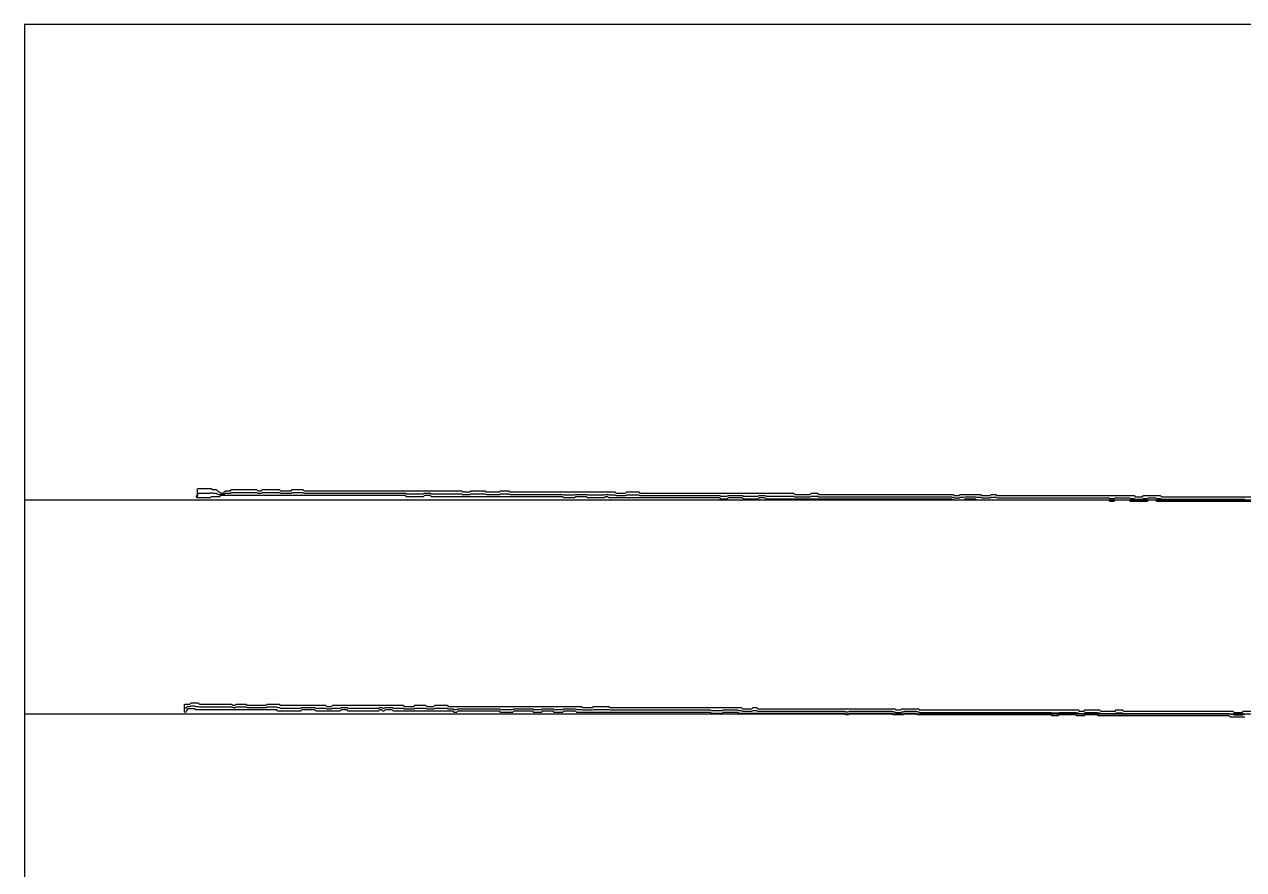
# Model space of a CAD drawing. Extents: x 0 to 57.2, y 0 to 39.6.
# Drawn here: x 0 to 28.58, y 19.8 to 39.6 of the extents above; entities that cross this region are included whole.
import ezdxf

# ---------------------------------------------------------------- set-up
doc = ezdxf.new("R2010")
doc.units = 13
for name, color, linetype in [('DESIGN_SCAN_PATH', 5, 'Continuous'), ('SEM_FRAME', 8, 'Continuous'), ('SEM_OBSERVED_CENTERLINES', 3, 'Continuous'), ('SEM_OBSERVED_CONTOURS', 2, 'Continuous')]:
    doc.layers.add(name, color=color, linetype=linetype)

msp = doc.modelspace()

# ---------------------------------------------------------------- linework, layer by layer
at = {"layer": 'DESIGN_SCAN_PATH'}
for points in [[(0, 28.4682), (50, 28.4682)], [(50, 23.4444), (0, 23.4444)]]:
    msp.add_lwpolyline(points, dxfattribs=at)
at = {"layer": 'SEM_FRAME'}
msp.add_lwpolyline([(0, 0), (57.15968, 0), (57.15968, 39.60429), (0, 39.60429)], close=True, dxfattribs=at)
at = {"layer": 'SEM_OBSERVED_CENTERLINES'}
for points in [[(4.04695, 28.537975), (4.07486, 28.621705), (4.10277, 28.621705), (4.13068, 28.621705), (4.15859, 28.621705), (4.1865, 28.621705), (4.21441, 28.621705), (4.24232, 28.621705), (4.27023, 28.621705), (4.29814, 28.621705), (4.32605, 28.621705), (4.35396, 28.621705), (4.38187, 28.63566), (4.40978, 28.621705), (4.43769, 28.621705), (4.4656, 28.621705), (4.49351, 28.621705), (4.52142, 28.60775), (4.54933, 28.593795), (4.57724, 28.593795), (4.60515, 28.593795), (4.63306, 28.593795), (4.66097, 28.593795), (4.68888, 28.60775), (4.71679, 28.621705), (4.7447, 28.621705), (4.77261, 28.621705), (4.80052, 28.621705), (4.82843, 28.621705), (4.85634, 28.63566), (4.88425, 28.63566), (4.91216, 28.63566), (4.94007, 28.63566), (4.96798, 28.63566), (4.99589, 28.63566), (5.0238, 28.63566), (5.05171, 28.63566), (5.07962, 28.63566), (5.10753, 28.63566), (5.13544, 28.63566), (5.16335, 28.63566), (5.19126, 28.63566), (5.21917, 28.63566), (5.24708, 28.63566), (5.27499, 28.63566), (5.3029, 28.63566), (5.33081, 28.63566), (5.35872, 28.63566), (5.38663, 28.63566), (5.41454, 28.63566), (5.44245, 28.63566), (5.47036, 28.621705), (5.49827, 28.621705), (5.52618, 28.621705), (5.55409, 28.621705), (5.582, 28.63566), (5.60991, 28.63566), (5.63782, 28.63566), (5.66573, 28.63566), (5.69364, 28.63566), (5.72155, 28.63566), (5.74946, 28.63566), (5.77737, 28.63566), (5.80528, 28.63566), (5.83319, 28.63566), (5.8611, 28.63566), (5.88901, 28.63566), (5.91692, 28.63566), (5.94483, 28.63566), (5.97274, 28.63566), (6.00065, 28.621705), (6.02856, 28.621705), (6.05647, 28.621705), (6.08438, 28.621705), (6.11229, 28.621705), (6.1402, 28.621705), (6.16811, 28.621705), (6.19602, 28.621705), (6.22393, 28.621705), (6.25184, 28.621705), (6.27975, 28.63566), (6.30766, 28.63566), (6.33557, 28.63566), (6.36348, 28.63566), (6.39139, 28.63566), (6.4193, 28.63566), (6.44721, 28.63566), (6.47512, 28.63566), (6.50303, 28.63566), (6.53094, 28.63566), (6.55885, 28.621705), (6.58676, 28.621705), (6.61467, 28.621705), (6.64258, 28.621705), (6.67049, 28.621705), (6.6984, 28.621705), (6.72631, 28.621705), (6.75422, 28.621705), (6.78213, 28.621705), (6.81004, 28.621705), (6.83795, 28.621705), (6.86586, 28.621705), (6.89377, 28.621705), (6.92168, 28.621705), (6.94959, 28.621705), (6.9775, 28.621705), (7.00541, 28.621705), (7.03332, 28.621705), (7.06123, 28.621705), (7.08914, 28.621705), (7.11705, 28.621705), (7.14496, 28.621705), (7.17287, 28.621705), (7.20078, 28.621705), (7.22869, 28.621705), (7.2566, 28.621705), (7.28451, 28.621705), (7.31242, 28.621705), (7.34033, 28.621705), (7.36824, 28.621705), (7.39615, 28.621705), (7.42406, 28.621705), (7.45197, 28.621705), (7.47988, 28.621705), (7.50779, 28.621705), (7.5357, 28.621705), (7.56361, 28.621705), (7.59152, 28.621705), (7.61943, 28.621705), (7.64734, 28.621705), (7.67525, 28.621705), (7.70316, 28.621705), (7.73107, 28.621705), (7.75898, 28.621705), (7.78689, 28.621705), (7.8148, 28.621705), (7.84271, 28.621705), (7.87062, 28.621705), (7.89853, 28.621705), (7.92644, 28.621705), (7.95435, 28.621705), (7.98226, 28.621705), (8.01017, 28.621705), (8.03808, 28.621705), (8.06599, 28.621705), (8.0939, 28.621705), (8.12181, 28.621705), (8.14972, 28.621705), (8.17763, 28.621705), (8.20554, 28.621705), (8.23345, 28.621705), (8.26136, 28.621705), (8.28927, 28.621705), (8.31718, 28.621705), (8.34509, 28.621705), (8.373, 28.621705), (8.40091, 28.621705), (8.42882, 28.621705), (8.45673, 28.621705), (8.48464, 28.621705), (8.51255, 28.621705), (8.54046, 28.621705), (8.56837, 28.621705), (8.59628, 28.621705), (8.62419, 28.621705), (8.6521, 28.621705), (8.68001, 28.621705), (8.70792, 28.621705), (8.73583, 28.621705), (8.76374, 28.621705), (8.79165, 28.621705), (8.81956, 28.621705), (8.84747, 28.621705), (8.87538, 28.621705), (8.90329, 28.621705), (8.9312, 28.621705), (8.95911, 28.60775), (8.98702, 28.60775), (9.01493, 28.60775), (9.04284, 28.60775), (9.07075, 28.60775), (9.09866, 28.60775), (9.12657, 28.60775), (9.15448, 28.60775), (9.18239, 28.60775), (9.2103, 28.60775), (9.23821, 28.60775), (9.26612, 28.60775), (9.29403, 28.60775), (9.32194, 28.60775), (9.34985, 28.60775), (9.37776, 28.621705), (9.40567, 28.621705), (9.43358, 28.621705), (9.46149, 28.621705), (9.4894, 28.621705), (9.51731, 28.621705), (9.54522, 28.60775), (9.57313, 28.60775), (9.60104, 28.60775), (9.62895, 28.60775), (9.65686, 28.60775), (9.68477, 28.60775), (9.71268, 28.60775), (9.74059, 28.60775), (9.7685, 28.60775), (9.79641, 28.60775), (9.82432, 28.60775), (9.85223, 28.60775), (9.88014, 28.60775), (9.90805, 28.60775), (9.93596, 28.60775), (9.96387, 28.60775), (9.99178, 28.60775), (10.01969, 28.60775), (10.0476, 28.60775), (10.07551, 28.60775), (10.10342, 28.60775), (10.13133, 28.60775), (10.15924, 28.60775), (10.18715, 28.60775), (10.21506, 28.60775), (10.24297, 28.60775), (10.27088, 28.593795), (10.29879, 28.593795), (10.3267, 28.593795), (10.35461, 28.593795), (10.38252, 28.593795), (10.41043, 28.593795), (10.43834, 28.593795), (10.46625, 28.60775), (10.49416, 28.60775), (10.52207, 28.60775), (10.54998, 28.60775), (10.57789, 28.60775), (10.6058, 28.60775), (10.63371, 28.60775), (10.66162, 28.60775), (10.68953, 28.60775), (10.71744, 28.60775), (10.74535, 28.60775), (10.77326, 28.60775), (10.80117, 28.60775), (10.82908, 28.593795), (10.85699, 28.593795), (10.8849, 28.593795), (10.91281, 28.593795), (10.94072, 28.593795), (10.96863, 28.593795), (10.99654, 28.593795), (11.02445, 28.593795), (11.05236, 28.593795), (11.08027, 28.593795), (11.10818, 28.593795), (11.13609, 28.593795), (11.164, 28.60775), (11.19191, 28.60775), (11.21982, 28.60775), (11.24773, 28.60775), (11.27564, 28.60775), (11.30355, 28.60775), (11.33146, 28.60775), (11.35937, 28.60775), (11.38728, 28.593795), (11.41519, 28.593795), (11.4431, 28.593795), (11.47101, 28.593795), (11.49892, 28.593795), (11.52683, 28.593795), (11.55474, 28.593795), (11.58265, 28.593795), (11.61056, 28.593795), (11.63847, 28.593795), (11.66638, 28.593795), (11.69429, 28.593795), (11.7222, 28.593795), (11.75011, 28.593795), (11.77802, 28.593795), (11.80593, 28.593795), (11.83384, 28.593795), (11.86175, 28.593795), (11.88966, 28.593795), (11.91757, 28.593795), (11.94548, 28.593795), (11.97339, 28.593795), (12.0013, 28.593795), (12.02921, 28.593795), (12.05712, 28.593795), (12.08503, 28.593795), (12.11294, 28.593795), (12.14085, 28.593795), (12.16876, 28.593795), (12.19667, 28.593795), (12.22458, 28.593795), (12.25249, 28.593795), (12.2804, 28.593795), (12.30831, 28.593795), (12.33622, 28.593795), (12.36413, 28.593795), (12.39204, 28.593795), (12.41995, 28.593795), (12.44786, 28.593795), (12.47577, 28.593795), (12.50368, 28.593795), (12.53159, 28.593795), (12.5595, 28.593795), (12.58741, 28.593795), (12.61532, 28.593795), (12.64323, 28.57984), (12.67114, 28.57984), (12.69905, 28.57984), (12.72696, 28.57984), (12.75487, 28.57984), (12.78278, 28.57984), (12.81069, 28.57984), (12.8386, 28.57984), (12.86651, 28.57984), (12.89442, 28.57984), (12.92233, 28.593795), (12.95024, 28.593795), (12.97815, 28.593795), (13.00606, 28.593795), (13.03397, 28.593795), (13.06188, 28.593795), (13.08979, 28.593795), (13.1177, 28.593795), (13.14561, 28.593795), (13.17352, 28.593795), (13.20143, 28.57984), (13.22934, 28.57984), (13.25725, 28.57984), (13.28516, 28.57984), (13.31307, 28.57984), (13.34098, 28.57984), (13.36889, 28.57984), (13.3968, 28.57984), (13.42471, 28.57984), (13.45262, 28.57984), (13.48053, 28.57984), (13.50844, 28.57984), (13.53635, 28.57984), (13.56426, 28.57984), (13.59217, 28.57984), (13.62008, 28.593795), (13.64799, 28.593795), (13.6759, 28.593795), (13.70381, 28.57984), (13.73172, 28.57984), (13.75963, 28.57984), (13.78754, 28.57984), (13.81545, 28.57984), (13.84336, 28.57984), (13.87127, 28.565885), (13.89918, 28.565885), (13.92709, 28.565885), (13.955, 28.565885), (13.98291, 28.565885), (14.01082, 28.565885), (14.03873, 28.565885), (14.06664, 28.565885), (14.09455, 28.565885), (14.12246, 28.57984), (14.15037, 28.57984), (14.17828, 28.57984), (14.20619, 28.57984), (14.2341, 28.57984), (14.26201, 28.57984), (14.28992, 28.57984), (14.31783, 28.57984), (14.34574, 28.57984), (14.37365, 28.57984), (14.40156, 28.57984), (14.42947, 28.565885), (14.45738, 28.565885), (14.48529, 28.565885), (14.5132, 28.565885), (14.54111, 28.565885), (14.56902, 28.565885), (14.59693, 28.565885), (14.62484, 28.565885), (14.65275, 28.565885), (14.68066, 28.565885), (14.70857, 28.565885), (14.73648, 28.565885), (14.76439, 28.565885), (14.7923, 28.565885), (14.82021, 28.565885), (14.84812, 28.565885), (14.87603, 28.565885), (14.90394, 28.565885), (14.93185, 28.565885), (14.95976, 28.565885), (14.98767, 28.565885), (15.01558, 28.565885), (15.04349, 28.565885), (15.0714, 28.565885), (15.09931, 28.565885), (15.12722, 28.565885), (15.15513, 28.565885), (15.18304, 28.565885), (15.21095, 28.565885), (15.23886, 28.565885), (15.26677, 28.565885), (15.29468, 28.565885), (15.32259, 28.565885), (15.3505, 28.565885), (15.37841, 28.565885), (15.40632, 28.565885), (15.43423, 28.565885), (15.46214, 28.565885), (15.49005, 28.565885), (15.51796, 28.565885), (15.54587, 28.565885), (15.57378, 28.565885), (15.60169, 28.565885), (15.6296, 28.565885), (15.65751, 28.565885), (15.68542, 28.565885), (15.71333, 28.565885), (15.74124, 28.565885), (15.76915, 28.565885), (15.79706, 28.565885), (15.82497, 28.565885), (15.85288, 28.565885), (15.88079, 28.565885), (15.9087, 28.565885), (15.93661, 28.565885), (15.96452, 28.565885), (15.99243, 28.565885), (16.02034, 28.565885), (16.04825, 28.565885), (16.07616, 28.565885), (16.10407, 28.565885), (16.13198, 28.565885), (16.15989, 28.565885), (16.1878, 28.565885), (16.21571, 28.565885), (16.24362, 28.565885), (16.27153, 28.565885), (16.29944, 28.565885), (16.32735, 28.55193), (16.35526, 28.55193), (16.38317, 28.55193), (16.41108, 28.55193), (16.43899, 28.55193), (16.4669, 28.55193), (16.49481, 28.565885), (16.52272, 28.565885), (16.55063, 28.565885), (16.57854, 28.565885), (16.60645, 28.565885), (16.63436, 28.565885), (16.66227, 28.565885), (16.69018, 28.565885), (16.71809, 28.565885), (16.746, 28.565885), (16.77391, 28.565885), (16.80182, 28.565885), (16.82973, 28.565885), (16.85764, 28.55193), (16.88555, 28.55193), (16.91346, 28.55193), (16.94137, 28.55193), (16.96928, 28.55193), (16.99719, 28.55193), (17.0251, 28.55193), (17.05301, 28.55193), (17.08092, 28.55193), (17.10883, 28.55193), (17.13674, 28.55193), (17.16465, 28.55193), (17.19256, 28.55193), (17.22047, 28.565885), (17.24838, 28.565885), (17.27629, 28.565885), (17.3042, 28.565885), (17.33211, 28.565885), (17.36002, 28.565885), (17.38793, 28.55193), (17.41584, 28.55193), (17.44375, 28.55193), (17.47166, 28.55193), (17.49957, 28.55193), (17.52748, 28.55193), (17.55539, 28.55193), (17.5833, 28.55193), (17.61121, 28.55193), (17.63912, 28.55193), (17.66703, 28.55193), (17.69494, 28.55193), (17.72285, 28.55193), (17.75076, 28.55193), (17.77867, 28.55193), (17.80658, 28.55193), (17.83449, 28.55193), (17.8624, 28.55193), (17.89031, 28.55193), (17.91822, 28.55193), (17.94613, 28.55193), (17.97404, 28.55193), (18.00195, 28.55193), (18.02986, 28.55193), (18.05777, 28.537975), (18.08568, 28.537975), (18.11359, 28.537975), (18.1415, 28.537975), (18.16941, 28.537975), (18.19732, 28.537975), (18.22523, 28.537975), (18.25314, 28.537975), (18.28105, 28.537975), (18.30896, 28.537975), (18.33687, 28.537975), (18.36478, 28.537975), (18.39269, 28.537975), (18.4206, 28.537975), (18.44851, 28.55193), (18.47642, 28.55193), (18.50433, 28.55193), (18.53224, 28.55193), (18.56015, 28.55193), (18.58806, 28.55193), (18.61597, 28.537975), (18.64388, 28.537975), (18.67179, 28.537975), (18.6997, 28.537975), (18.72761, 28.537975), (18.75552, 28.537975), (18.78343, 28.537975), (18.81134, 28.537975), (18.83925, 28.537975), (18.86716, 28.537975), (18.89507, 28.537975), (18.92298, 28.537975), (18.95089, 28.537975), (18.9788, 28.537975), (19.00671, 28.537975), (19.03462, 28.537975), (19.06253, 28.537975), (19.09044, 28.537975), (19.11835, 28.537975), (19.14626, 28.537975), (19.17417, 28.537975), (19.20208, 28.537975), (19.22999, 28.537975), (19.2579, 28.537975), (19.28581, 28.537975), (19.31372, 28.537975), (19.34163, 28.537975), (19.36954, 28.537975), (19.39745, 28.537975), (19.42536, 28.537975), (19.45327, 28.537975), (19.48118, 28.537975), (19.50909, 28.537975), (19.537, 28.537975), (19.56491, 28.537975), (19.59282, 28.537975), (19.62073, 28.537975), (19.64864, 28.537975), (19.67655, 28.537975), (19.70446, 28.537975), (19.73237, 28.537975), (19.76028, 28.537975), (19.78819, 28.537975), (19.8161, 28.537975), (19.84401, 28.537975), (19.87192, 28.537975), (19.89983, 28.537975), (19.92774, 28.537975), (19.95565, 28.537975), (19.98356, 28.537975), (20.01147, 28.537975), (20.03938, 28.537975), (20.06729, 28.537975), (20.0952, 28.537975), (20.12311, 28.537975), (20.15102, 28.537975), (20.17893, 28.537975), (20.20684, 28.537975), (20.23475, 28.537975), (20.26266, 28.537975), (20.29057, 28.537975), (20.31848, 28.537975), (20.34639, 28.537975), (20.3743, 28.537975), (20.40221, 28.537975), (20.43012, 28.537975), (20.45803, 28.537975), (20.48594, 28.537975), (20.51385, 28.537975), (20.54176, 28.537975), (20.56967, 28.537975), (20.59758, 28.537975), (20.62549, 28.537975), (20.6534, 28.537975), (20.68131, 28.537975), (20.70922, 28.537975), (20.73713, 28.537975), (20.76504, 28.537975), (20.79295, 28.537975), (20.82086, 28.537975), (20.84877, 28.537975), (20.87668, 28.537975), (20.90459, 28.537975), (20.9325, 28.537975), (20.96041, 28.537975), (20.98832, 28.537975), (21.01623, 28.537975), (21.04414, 28.537975), (21.07205, 28.537975), (21.09996, 28.537975), (21.12787, 28.537975), (21.15578, 28.537975), (21.18369, 28.537975), (21.2116, 28.537975), (21.23951, 28.537975), (21.26742, 28.537975), (21.29533, 28.537975), (21.32324, 28.537975), (21.35115, 28.537975), (21.37906, 28.537975), (21.40697, 28.537975), (21.43488, 28.537975), (21.46279, 28.537975), (21.4907, 28.537975), (21.51861, 28.537975), (21.54652, 28.537975), (21.57443, 28.537975), (21.60234, 28.537975), (21.63025, 28.537975), (21.65816, 28.537975), (21.68607, 28.537975), (21.71398, 28.537975), (21.74189, 28.537975), (21.7698, 28.52402), (21.79771, 28.510065), (21.82562, 28.510065), (21.85353, 28.510065), (21.88144, 28.510065), (21.90935, 28.510065), (21.93726, 28.52402), (21.96517, 28.52402), (21.99308, 28.52402), (22.02099, 28.52402), (22.0489, 28.537975), (22.07681, 28.537975), (22.10472, 28.537975), (22.13263, 28.537975), (22.16054, 28.537975), (22.18845, 28.537975), (22.21636, 28.537975), (22.24427, 28.537975), (22.27218, 28.537975), (22.30009, 28.537975), (22.328, 28.52402), (22.35591, 28.52402), (22.38382, 28.52402), (22.41173, 28.52402), (22.43964, 28.510065), (22.46755, 28.510065), (22.49546, 28.510065), (22.52337, 28.510065), (22.55128, 28.510065), (22.57919, 28.510065), (22.6071, 28.510065), (22.63501, 28.510065), (22.66292, 28.52402), (22.69083, 28.52402), (22.71874, 28.52402), (22.74665, 28.52402), (22.77456, 28.52402), (22.80247, 28.510065), (22.83038, 28.510065), (22.85829, 28.510065), (22.8862, 28.510065), (22.91411, 28.510065), (22.94202, 28.510065), (22.96993, 28.510065), (22.99784, 28.510065), (23.02575, 28.510065), (23.05366, 28.510065), (23.08157, 28.510065), (23.10948, 28.510065), (23.13739, 28.510065), (23.1653, 28.510065), (23.19321, 28.510065), (23.22112, 28.510065), (23.24903, 28.510065), (23.27694, 28.510065), (23.30485, 28.510065), (23.33276, 28.510065), (23.36067, 28.510065), (23.38858, 28.510065), (23.41649, 28.510065), (23.4444, 28.510065), (23.47231, 28.510065), (23.50022, 28.510065), (23.52813, 28.510065), (23.55604, 28.510065), (23.58395, 28.510065), (23.61186, 28.510065), (23.63977, 28.510065), (23.66768, 28.510065), (23.69559, 28.510065), (23.7235, 28.510065), (23.75141, 28.510065), (23.77932, 28.510065), (23.80723, 28.510065), (23.83514, 28.510065), (23.86305, 28.510065), (23.89096, 28.510065), (23.91887, 28.510065), (23.94678, 28.510065), (23.97469, 28.510065), (24.0026, 28.510065), (24.03051, 28.510065), (24.05842, 28.510065), (24.08633, 28.510065), (24.11424, 28.510065), (24.14215, 28.510065), (24.17006, 28.510065), (24.19797, 28.510065), (24.22588, 28.510065), (24.25379, 28.510065), (24.2817, 28.510065), (24.30961, 28.510065), (24.33752, 28.510065), (24.36543, 28.510065), (24.39334, 28.510065), (24.42125, 28.510065), (24.44916, 28.510065), (24.47707, 28.510065), (24.50498, 28.510065), (24.53289, 28.510065), (24.5608, 28.510065), (24.58871, 28.510065), (24.61662, 28.510065), (24.64453, 28.510065), (24.67244, 28.510065), (24.70035, 28.510065), (24.72826, 28.510065), (24.75617, 28.510065), (24.78408, 28.510065), (24.81199, 28.510065), (24.8399, 28.510065), (24.86781, 28.510065), (24.89572, 28.510065), (24.92363, 28.510065), (24.95154, 28.510065), (24.97945, 28.510065), (25.00736, 28.510065), (25.03527, 28.510065), (25.06318, 28.510065), (25.09109, 28.510065), (25.119, 28.510065), (25.14691, 28.510065), (25.17482, 28.510065), (25.20273, 28.510065), (25.23064, 28.510065), (25.25855, 28.510065), (25.28646, 28.510065), (25.31437, 28.510065), (25.34228, 28.510065), (25.37019, 28.510065), (25.3981, 28.510065), (25.42601, 28.510065), (25.45392, 28.49611), (25.48183, 28.49611), (25.50974, 28.49611), (25.53765, 28.49611), (25.56556, 28.510065), (25.59347, 28.510065), (25.62138, 28.510065), (25.64929, 28.510065), (25.6772, 28.510065), (25.70511, 28.510065), (25.73302, 28.510065), (25.76093, 28.510065), (25.78884, 28.510065), (25.81675, 28.510065), (25.84466, 28.510065), (25.87257, 28.510065), (25.90048, 28.510065), (25.92839, 28.49611), (25.9563, 28.49611), (25.98421, 28.49611), (26.01212, 28.49611), (26.04003, 28.482155), (26.06794, 28.482155), (26.09585, 28.482155), (26.12376, 28.482155), (26.15167, 28.482155), (26.17958, 28.482155), (26.20749, 28.482155), (26.2354, 28.49611), (26.26331, 28.49611), (26.29122, 28.49611), (26.31913, 28.49611), (26.34704, 28.510065), (26.37495, 28.510065), (26.40286, 28.510065), (26.43077, 28.510065), (26.45868, 28.510065), (26.48659, 28.510065), (26.5145, 28.510065), (26.54241, 28.49611), (26.57032, 28.49611), (26.59823, 28.49611), (26.62614, 28.49611), (26.65405, 28.482155), (26.68196, 28.482155), (26.70987, 28.482155), (26.73778, 28.482155), (26.76569, 28.482155), (26.7936, 28.482155), (26.82151, 28.482155), (26.84942, 28.482155), (26.87733, 28.482155), (26.90524, 28.482155), (26.93315, 28.482155), (26.96106, 28.482155), (26.98897, 28.482155), (27.01688, 28.482155), (27.04479, 28.482155), (27.0727, 28.482155), (27.10061, 28.482155), (27.12852, 28.482155), (27.15643, 28.482155), (27.18434, 28.482155), (27.21225, 28.482155), (27.24016, 28.482155), (27.26807, 28.482155), (27.29598, 28.482155), (27.32389, 28.482155), (27.3518, 28.482155), (27.37971, 28.482155), (27.40762, 28.482155), (27.43553, 28.482155), (27.46344, 28.482155), (27.49135, 28.482155), (27.51926, 28.482155), (27.54717, 28.482155), (27.57508, 28.482155), (27.60299, 28.482155), (27.6309, 28.482155), (27.65881, 28.482155), (27.68672, 28.482155), (27.71463, 28.482155), (27.74254, 28.482155), (27.77045, 28.482155), (27.79836, 28.482155), (27.82627, 28.482155), (27.85418, 28.482155), (27.88209, 28.482155), (27.91, 28.482155), (27.93791, 28.482155), (27.96582, 28.482155), (27.99373, 28.482155), (28.02164, 28.482155), (28.04955, 28.482155), (28.07746, 28.482155), (28.10537, 28.482155), (28.13328, 28.482155), (28.16119, 28.482155), (28.1891, 28.482155), (28.21701, 28.482155), (28.24492, 28.482155), (28.27283, 28.482155), (28.30074, 28.482155), (28.32865, 28.482155), (28.35656, 28.482155), (28.38447, 28.482155), (28.41238, 28.482155), (28.44029, 28.482155), (28.4682, 28.482155), (28.49611, 28.482155), (28.52402, 28.482155), (28.55193, 28.482155), (28.57984, 28.482155), (28.60775, 28.482155)], [(3.76785, 23.58395), (3.79576, 23.597905), (3.82367, 23.625815), (3.85158, 23.625815), (3.87949, 23.625815), (3.9074, 23.63977), (3.93531, 23.63977), (3.96322, 23.63977), (3.99113, 23.63977), (4.01904, 23.625815), (4.04695, 23.625815), (4.07486, 23.625815), (4.10277, 23.61186), (4.13068, 23.61186), (4.15859, 23.61186), (4.1865, 23.61186), (4.21441, 23.61186), (4.24232, 23.61186), (4.27023, 23.61186), (4.29814, 23.61186), (4.32605, 23.61186), (4.35396, 23.61186), (4.38187, 23.61186), (4.40978, 23.61186), (4.43769, 23.61186), (4.4656, 23.61186), (4.49351, 23.61186), (4.52142, 23.61186), (4.54933, 23.61186), (4.57724, 23.61186), (4.60515, 23.61186), (4.63306, 23.61186), (4.66097, 23.61186), (4.68888, 23.61186), (4.71679, 23.61186), (4.7447, 23.61186), (4.77261, 23.61186), (4.80052, 23.61186), (4.82843, 23.61186), (4.85634, 23.61186), (4.88425, 23.597905), (4.91216, 23.597905), (4.94007, 23.597905), (4.96798, 23.61186), (4.99589, 23.61186), (5.0238, 23.61186), (5.05171, 23.61186), (5.07962, 23.61186), (5.10753, 23.61186), (5.13544, 23.61186), (5.16335, 23.61186), (5.19126, 23.61186), (5.21917, 23.597905), (5.24708, 23.597905), (5.27499, 23.597905), (5.3029, 23.597905), (5.33081, 23.597905), (5.35872, 23.597905), (5.38663, 23.597905), (5.41454, 23.597905), (5.44245, 23.597905), (5.47036, 23.597905), (5.49827, 23.597905), (5.52618, 23.597905), (5.55409, 23.597905), (5.582, 23.597905), (5.60991, 23.597905), (5.63782, 23.597905), (5.66573, 23.597905), (5.69364, 23.61186), (5.72155, 23.61186), (5.74946, 23.61186), (5.77737, 23.61186), (5.80528, 23.61186), (5.83319, 23.61186), (5.8611, 23.61186), (5.88901, 23.61186), (5.91692, 23.61186), (5.94483, 23.597905), (5.97274, 23.597905), (6.00065, 23.58395), (6.02856, 23.58395), (6.05647, 23.58395), (6.08438, 23.58395), (6.11229, 23.58395), (6.1402, 23.58395), (6.16811, 23.58395), (6.19602, 23.58395), (6.22393, 23.58395), (6.25184, 23.58395), (6.27975, 23.58395), (6.30766, 23.58395), (6.33557, 23.58395), (6.36348, 23.58395), (6.39139, 23.58395), (6.4193, 23.58395), (6.44721, 23.58395), (6.47512, 23.58395), (6.50303, 23.597905), (6.53094, 23.597905), (6.55885, 23.597905), (6.58676, 23.597905), (6.61467, 23.597905), (6.64258, 23.597905), (6.67049, 23.597905), (6.6984, 23.597905), (6.72631, 23.597905), (6.75422, 23.597905), (6.78213, 23.597905), (6.81004, 23.597905), (6.83795, 23.58395), (6.86586, 23.58395), (6.89377, 23.58395), (6.92168, 23.58395), (6.94959, 23.58395), (6.9775, 23.58395), (7.00541, 23.58395), (7.03332, 23.58395), (7.06123, 23.58395), (7.08914, 23.569995), (7.11705, 23.569995), (7.14496, 23.569995), (7.17287, 23.569995), (7.20078, 23.569995), (7.22869, 23.58395), (7.2566, 23.58395), (7.28451, 23.58395), (7.31242, 23.58395), (7.34033, 23.58395), (7.36824, 23.58395), (7.39615, 23.58395), (7.42406, 23.597905), (7.45197, 23.597905), (7.47988, 23.597905), (7.50779, 23.597905), (7.5357, 23.597905), (7.56361, 23.597905), (7.59152, 23.58395), (7.61943, 23.58395), (7.64734, 23.58395), (7.67525, 23.58395), (7.70316, 23.58395), (7.73107, 23.58395), (7.75898, 23.58395), (7.78689, 23.58395), (7.8148, 23.58395), (7.84271, 23.58395), (7.87062, 23.58395), (7.89853, 23.58395), (7.92644, 23.58395), (7.95435, 23.58395), (7.98226, 23.58395), (8.01017, 23.58395), (8.03808, 23.58395), (8.06599, 23.58395), (8.0939, 23.58395), (8.12181, 23.58395), (8.14972, 23.58395), (8.17763, 23.58395), (8.20554, 23.58395), (8.23345, 23.58395), (8.26136, 23.58395), (8.28927, 23.58395), (8.31718, 23.597905), (8.34509, 23.597905), (8.373, 23.597905), (8.40091, 23.58395), (8.42882, 23.58395), (8.45673, 23.597905), (8.48464, 23.597905), (8.51255, 23.597905), (8.54046, 23.597905), (8.56837, 23.597905), (8.59628, 23.597905), (8.62419, 23.597905), (8.6521, 23.58395), (8.68001, 23.58395), (8.70792, 23.58395), (8.73583, 23.58395), (8.76374, 23.58395), (8.79165, 23.58395), (8.81956, 23.58395), (8.84747, 23.58395), (8.87538, 23.58395), (8.90329, 23.569995), (8.9312, 23.569995), (8.95911, 23.569995), (8.98702, 23.569995), (9.01493, 23.569995), (9.04284, 23.569995), (9.07075, 23.569995), (9.09866, 23.569995), (9.12657, 23.569995), (9.15448, 23.58395), (9.18239, 23.58395), (9.2103, 23.58395), (9.23821, 23.58395), (9.26612, 23.58395), (9.29403, 23.58395), (9.32194, 23.58395), (9.34985, 23.58395), (9.37776, 23.58395), (9.40567, 23.58395), (9.43358, 23.569995), (9.46149, 23.569995), (9.4894, 23.569995), (9.51731, 23.569995), (9.54522, 23.569995), (9.57313, 23.569995), (9.60104, 23.569995), (9.62895, 23.58395), (9.65686, 23.58395), (9.68477, 23.58395), (9.71268, 23.58395), (9.74059, 23.58395), (9.7685, 23.58395), (9.79641, 23.58395), (9.82432, 23.58395), (9.85223, 23.58395), (9.88014, 23.58395), (9.90805, 23.58395), (9.93596, 23.569995), (9.96387, 23.569995), (9.99178, 23.569995), (10.01969, 23.569995), (10.0476, 23.569995), (10.07551, 23.55604), (10.10342, 23.55604), (10.13133, 23.55604), (10.15924, 23.569995), (10.18715, 23.569995), (10.21506, 23.569995), (10.24297, 23.569995), (10.27088, 23.569995), (10.29879, 23.569995), (10.3267, 23.569995), (10.35461, 23.569995), (10.38252, 23.569995), (10.41043, 23.569995), (10.43834, 23.569995), (10.46625, 23.569995), (10.49416, 23.569995), (10.52207, 23.569995), (10.54998, 23.569995), (10.57789, 23.569995), (10.6058, 23.569995), (10.63371, 23.569995), (10.66162, 23.569995), (10.68953, 23.569995), (10.71744, 23.569995), (10.74535, 23.569995), (10.77326, 23.569995), (10.80117, 23.569995), (10.82908, 23.569995), (10.85699, 23.569995), (10.8849, 23.569995), (10.91281, 23.569995), (10.94072, 23.569995), (10.96863, 23.569995), (10.99654, 23.569995), (11.02445, 23.569995), (11.05236, 23.569995), (11.08027, 23.569995), (11.10818, 23.569995), (11.13609, 23.569995), (11.164, 23.55604), (11.19191, 23.55604), (11.21982, 23.55604), (11.24773, 23.55604), (11.27564, 23.55604), (11.30355, 23.55604), (11.33146, 23.55604), (11.35937, 23.55604), (11.38728, 23.55604), (11.41519, 23.55604), (11.4431, 23.55604), (11.47101, 23.569995), (11.49892, 23.569995), (11.52683, 23.569995), (11.55474, 23.569995), (11.58265, 23.569995), (11.61056, 23.569995), (11.63847, 23.569995), (11.66638, 23.569995), (11.69429, 23.569995), (11.7222, 23.569995), (11.75011, 23.569995), (11.77802, 23.569995), (11.80593, 23.569995), (11.83384, 23.569995), (11.86175, 23.569995), (11.88966, 23.569995), (11.91757, 23.569995), (11.94548, 23.55604), (11.97339, 23.55604), (12.0013, 23.55604), (12.02921, 23.55604), (12.05712, 23.55604), (12.08503, 23.55604), (12.11294, 23.55604), (12.14085, 23.569995), (12.16876, 23.569995), (12.19667, 23.569995), (12.22458, 23.569995), (12.25249, 23.569995), (12.2804, 23.569995), (12.30831, 23.569995), (12.33622, 23.569995), (12.36413, 23.569995), (12.39204, 23.569995), (12.41995, 23.55604), (12.44786, 23.55604), (12.47577, 23.55604), (12.50368, 23.55604), (12.53159, 23.55604), (12.5595, 23.55604), (12.58741, 23.55604), (12.61532, 23.55604), (12.64323, 23.569995), (12.67114, 23.569995), (12.69905, 23.569995), (12.72696, 23.569995), (12.75487, 23.569995), (12.78278, 23.569995), (12.81069, 23.569995), (12.8386, 23.569995), (12.86651, 23.569995), (12.89442, 23.569995), (12.92233, 23.569995), (12.95024, 23.55604), (12.97815, 23.55604), (13.00606, 23.55604), (13.03397, 23.55604), (13.06188, 23.55604), (13.08979, 23.542085), (13.1177, 23.542085), (13.14561, 23.542085), (13.17352, 23.542085), (13.20143, 23.542085), (13.22934, 23.542085), (13.25725, 23.542085), (13.28516, 23.542085), (13.31307, 23.542085), (13.34098, 23.55604), (13.36889, 23.55604), (13.3968, 23.55604), (13.42471, 23.55604), (13.45262, 23.55604), (13.48053, 23.55604), (13.50844, 23.55604), (13.53635, 23.55604), (13.56426, 23.55604), (13.59217, 23.55604), (13.62008, 23.55604), (13.64799, 23.55604), (13.6759, 23.55604), (13.70381, 23.55604), (13.73172, 23.542085), (13.75963, 23.542085), (13.78754, 23.542085), (13.81545, 23.542085), (13.84336, 23.542085), (13.87127, 23.542085), (13.89918, 23.542085), (13.92709, 23.542085), (13.955, 23.542085), (13.98291, 23.542085), (14.01082, 23.542085), (14.03873, 23.542085), (14.06664, 23.542085), (14.09455, 23.542085), (14.12246, 23.542085), (14.15037, 23.542085), (14.17828, 23.542085), (14.20619, 23.542085), (14.2341, 23.542085), (14.26201, 23.542085), (14.28992, 23.542085), (14.31783, 23.542085), (14.34574, 23.542085), (14.37365, 23.542085), (14.40156, 23.542085), (14.42947, 23.542085), (14.45738, 23.542085), (14.48529, 23.542085), (14.5132, 23.542085), (14.54111, 23.542085), (14.56902, 23.542085), (14.59693, 23.542085), (14.62484, 23.542085), (14.65275, 23.542085), (14.68066, 23.542085), (14.70857, 23.542085), (14.73648, 23.542085), (14.76439, 23.542085), (14.7923, 23.542085), (14.82021, 23.542085), (14.84812, 23.542085), (14.87603, 23.542085), (14.90394, 23.542085), (14.93185, 23.542085), (14.95976, 23.542085), (14.98767, 23.542085), (15.01558, 23.542085), (15.04349, 23.542085), (15.0714, 23.542085), (15.09931, 23.542085), (15.12722, 23.542085), (15.15513, 23.542085), (15.18304, 23.542085), (15.21095, 23.542085), (15.23886, 23.542085), (15.26677, 23.542085), (15.29468, 23.542085), (15.32259, 23.542085), (15.3505, 23.542085), (15.37841, 23.542085), (15.40632, 23.542085), (15.43423, 23.542085), (15.46214, 23.542085), (15.49005, 23.542085), (15.51796, 23.542085), (15.54587, 23.542085), (15.57378, 23.542085), (15.60169, 23.542085), (15.6296, 23.542085), (15.65751, 23.542085), (15.68542, 23.542085), (15.71333, 23.542085), (15.74124, 23.542085), (15.76915, 23.542085), (15.79706, 23.542085), (15.82497, 23.542085), (15.85288, 23.542085), (15.88079, 23.542085), (15.9087, 23.542085), (15.93661, 23.542085), (15.96452, 23.542085), (15.99243, 23.542085), (16.02034, 23.542085), (16.04825, 23.542085), (16.07616, 23.542085), (16.10407, 23.52813), (16.13198, 23.52813), (16.15989, 23.52813), (16.1878, 23.52813), (16.21571, 23.52813), (16.24362, 23.52813), (16.27153, 23.52813), (16.29944, 23.52813), (16.32735, 23.52813), (16.35526, 23.52813), (16.38317, 23.542085), (16.41108, 23.542085), (16.43899, 23.542085), (16.4669, 23.542085), (16.49481, 23.542085), (16.52272, 23.542085), (16.55063, 23.542085), (16.57854, 23.542085), (16.60645, 23.542085), (16.63436, 23.542085), (16.66227, 23.542085), (16.69018, 23.542085), (16.71809, 23.542085), (16.746, 23.52813), (16.77391, 23.52813), (16.80182, 23.52813), (16.82973, 23.514175), (16.85764, 23.514175), (16.88555, 23.514175), (16.91346, 23.514175), (16.94137, 23.514175), (16.96928, 23.514175), (16.99719, 23.514175), (17.0251, 23.514175), (17.05301, 23.514175), (17.08092, 23.52813), (17.10883, 23.52813), (17.13674, 23.52813), (17.16465, 23.52813), (17.19256, 23.514175), (17.22047, 23.514175), (17.24838, 23.514175), (17.27629, 23.514175), (17.3042, 23.514175), (17.33211, 23.514175), (17.36002, 23.514175), (17.38793, 23.514175), (17.41584, 23.514175), (17.44375, 23.514175), (17.47166, 23.514175), (17.49957, 23.514175), (17.52748, 23.514175), (17.55539, 23.514175), (17.5833, 23.514175), (17.61121, 23.514175), (17.63912, 23.514175), (17.66703, 23.514175), (17.69494, 23.514175), (17.72285, 23.514175), (17.75076, 23.514175), (17.77867, 23.514175), (17.80658, 23.514175), (17.83449, 23.514175), (17.8624, 23.514175), (17.89031, 23.514175), (17.91822, 23.514175), (17.94613, 23.514175), (17.97404, 23.514175), (18.00195, 23.514175), (18.02986, 23.514175), (18.05777, 23.514175), (18.08568, 23.514175), (18.11359, 23.514175), (18.1415, 23.514175), (18.16941, 23.514175), (18.19732, 23.514175), (18.22523, 23.514175), (18.25314, 23.514175), (18.28105, 23.514175), (18.30896, 23.514175), (18.33687, 23.514175), (18.36478, 23.514175), (18.39269, 23.514175), (18.4206, 23.514175), (18.44851, 23.514175), (18.47642, 23.514175), (18.50433, 23.514175), (18.53224, 23.514175), (18.56015, 23.514175), (18.58806, 23.514175), (18.61597, 23.514175), (18.64388, 23.514175), (18.67179, 23.514175), (18.6997, 23.514175), (18.72761, 23.514175), (18.75552, 23.514175), (18.78343, 23.514175), (18.81134, 23.514175), (18.83925, 23.514175), (18.86716, 23.514175), (18.89507, 23.514175), (18.92298, 23.514175), (18.95089, 23.514175), (18.9788, 23.514175), (19.00671, 23.514175), (19.03462, 23.514175), (19.06253, 23.514175), (19.09044, 23.514175), (19.11835, 23.514175), (19.14626, 23.514175), (19.17417, 23.514175), (19.20208, 23.514175), (19.22999, 23.514175), (19.2579, 23.50022), (19.28581, 23.50022), (19.31372, 23.50022), (19.34163, 23.514175), (19.36954, 23.514175), (19.39745, 23.514175), (19.42536, 23.514175), (19.45327, 23.514175), (19.48118, 23.514175), (19.50909, 23.514175), (19.537, 23.514175), (19.56491, 23.514175), (19.59282, 23.514175), (19.62073, 23.514175), (19.64864, 23.514175), (19.67655, 23.514175), (19.70446, 23.514175), (19.73237, 23.514175), (19.76028, 23.514175), (19.78819, 23.514175), (19.8161, 23.514175), (19.84401, 23.514175), (19.87192, 23.514175), (19.89983, 23.514175), (19.92774, 23.514175), (19.95565, 23.514175), (19.98356, 23.514175), (20.01147, 23.514175), (20.03938, 23.514175), (20.06729, 23.514175), (20.0952, 23.514175), (20.12311, 23.514175), (20.15102, 23.514175), (20.17893, 23.514175), (20.20684, 23.514175), (20.23475, 23.514175), (20.26266, 23.514175), (20.29057, 23.514175), (20.31848, 23.514175), (20.34639, 23.514175), (20.3743, 23.50022), (20.40221, 23.50022), (20.43012, 23.486265), (20.45803, 23.486265), (20.48594, 23.486265), (20.51385, 23.486265), (20.54176, 23.486265), (20.56967, 23.50022), (20.59758, 23.50022), (20.62549, 23.514175), (20.6534, 23.514175), (20.68131, 23.514175), (20.70922, 23.514175), (20.73713, 23.514175), (20.76504, 23.514175), (20.79295, 23.514175), (20.82086, 23.514175), (20.84877, 23.514175), (20.87668, 23.514175), (20.90459, 23.514175), (20.9325, 23.50022), (20.96041, 23.50022), (20.98832, 23.486265), (21.01623, 23.486265), (21.04414, 23.486265), (21.07205, 23.486265), (21.09996, 23.486265), (21.12787, 23.486265), (21.15578, 23.486265), (21.18369, 23.486265), (21.2116, 23.486265), (21.23951, 23.486265), (21.26742, 23.486265), (21.29533, 23.486265), (21.32324, 23.486265), (21.35115, 23.486265), (21.37906, 23.486265), (21.40697, 23.486265), (21.43488, 23.486265), (21.46279, 23.486265), (21.4907, 23.486265), (21.51861, 23.486265), (21.54652, 23.486265), (21.57443, 23.486265), (21.60234, 23.486265), (21.63025, 23.486265), (21.65816, 23.486265), (21.68607, 23.486265), (21.71398, 23.486265), (21.74189, 23.486265), (21.7698, 23.486265), (21.79771, 23.486265), (21.82562, 23.486265), (21.85353, 23.486265), (21.88144, 23.486265), (21.90935, 23.486265), (21.93726, 23.486265), (21.96517, 23.486265), (21.99308, 23.486265), (22.02099, 23.486265), (22.0489, 23.486265), (22.07681, 23.486265), (22.10472, 23.486265), (22.13263, 23.486265), (22.16054, 23.486265), (22.18845, 23.486265), (22.21636, 23.486265), (22.24427, 23.486265), (22.27218, 23.486265), (22.30009, 23.486265), (22.328, 23.486265), (22.35591, 23.486265), (22.38382, 23.486265), (22.41173, 23.486265), (22.43964, 23.486265), (22.46755, 23.486265), (22.49546, 23.486265), (22.52337, 23.486265), (22.55128, 23.486265), (22.57919, 23.486265), (22.6071, 23.486265), (22.63501, 23.486265), (22.66292, 23.486265), (22.69083, 23.486265), (22.71874, 23.486265), (22.74665, 23.486265), (22.77456, 23.486265), (22.80247, 23.486265), (22.83038, 23.486265), (22.85829, 23.486265), (22.8862, 23.486265), (22.91411, 23.486265), (22.94202, 23.486265), (22.96993, 23.486265), (22.99784, 23.486265), (23.02575, 23.486265), (23.05366, 23.486265), (23.08157, 23.486265), (23.10948, 23.486265), (23.13739, 23.486265), (23.1653, 23.486265), (23.19321, 23.486265), (23.22112, 23.486265), (23.24903, 23.486265), (23.27694, 23.486265), (23.30485, 23.486265), (23.33276, 23.486265), (23.36067, 23.486265), (23.38858, 23.486265), (23.41649, 23.486265), (23.4444, 23.486265), (23.47231, 23.486265), (23.50022, 23.486265), (23.52813, 23.486265), (23.55604, 23.486265), (23.58395, 23.486265), (23.61186, 23.486265), (23.63977, 23.486265), (23.66768, 23.486265), (23.69559, 23.486265), (23.7235, 23.486265), (23.75141, 23.486265), (23.77932, 23.486265), (23.80723, 23.486265), (23.83514, 23.486265), (23.86305, 23.486265), (23.89096, 23.486265), (23.91887, 23.486265), (23.94678, 23.486265), (23.97469, 23.486265), (24.0026, 23.486265), (24.03051, 23.486265), (24.05842, 23.486265), (24.08633, 23.47231), (24.11424, 23.47231), (24.14215, 23.47231), (24.17006, 23.47231), (24.19797, 23.47231), (24.22588, 23.47231), (24.25379, 23.486265), (24.2817, 23.486265), (24.30961, 23.486265), (24.33752, 23.486265), (24.36543, 23.486265), (24.39334, 23.486265), (24.42125, 23.486265), (24.44916, 23.486265), (24.47707, 23.486265), (24.50498, 23.486265), (24.53289, 23.486265), (24.5608, 23.486265), (24.58871, 23.486265), (24.61662, 23.486265), (24.64453, 23.486265), (24.67244, 23.47231), (24.70035, 23.47231), (24.72826, 23.458355), (24.75617, 23.458355), (24.78408, 23.458355), (24.81199, 23.458355), (24.8399, 23.458355), (24.86781, 23.486265), (24.89572, 23.486265), (24.92363, 23.486265), (24.95154, 23.486265), (24.97945, 23.486265), (25.00736, 23.486265), (25.03527, 23.486265), (25.06318, 23.486265), (25.09109, 23.486265), (25.119, 23.486265), (25.14691, 23.486265), (25.17482, 23.47231), (25.20273, 23.47231), (25.23064, 23.458355), (25.25855, 23.458355), (25.28646, 23.458355), (25.31437, 23.458355), (25.34228, 23.458355), (25.37019, 23.458355), (25.3981, 23.458355), (25.42601, 23.458355), (25.45392, 23.458355), (25.48183, 23.458355), (25.50974, 23.458355), (25.53765, 23.458355), (25.56556, 23.458355), (25.59347, 23.47231), (25.62138, 23.47231), (25.64929, 23.47231), (25.6772, 23.47231), (25.70511, 23.47231), (25.73302, 23.47231), (25.76093, 23.458355), (25.78884, 23.458355), (25.81675, 23.458355), (25.84466, 23.458355), (25.87257, 23.458355), (25.90048, 23.458355), (25.92839, 23.458355), (25.9563, 23.458355), (25.98421, 23.458355), (26.01212, 23.458355), (26.04003, 23.458355), (26.06794, 23.458355), (26.09585, 23.458355), (26.12376, 23.458355), (26.15167, 23.458355), (26.17958, 23.458355), (26.20749, 23.458355), (26.2354, 23.458355), (26.26331, 23.458355), (26.29122, 23.458355), (26.31913, 23.458355), (26.34704, 23.458355), (26.37495, 23.458355), (26.40286, 23.458355), (26.43077, 23.458355), (26.45868, 23.458355), (26.48659, 23.458355), (26.5145, 23.458355), (26.54241, 23.458355), (26.57032, 23.458355), (26.59823, 23.458355), (26.62614, 23.458355), (26.65405, 23.458355), (26.68196, 23.458355), (26.70987, 23.458355), (26.73778, 23.458355), (26.76569, 23.458355), (26.7936, 23.458355), (26.82151, 23.458355), (26.84942, 23.458355), (26.87733, 23.458355), (26.90524, 23.458355), (26.93315, 23.458355), (26.96106, 23.458355), (26.98897, 23.458355), (27.01688, 23.458355), (27.04479, 23.458355), (27.0727, 23.458355), (27.10061, 23.458355), (27.12852, 23.458355), (27.15643, 23.458355), (27.18434, 23.458355), (27.21225, 23.458355), (27.24016, 23.458355), (27.26807, 23.458355), (27.29598, 23.458355), (27.32389, 23.458355), (27.3518, 23.458355), (27.37971, 23.458355), (27.40762, 23.458355), (27.43553, 23.458355), (27.46344, 23.458355), (27.49135, 23.458355), (27.51926, 23.458355), (27.54717, 23.458355), (27.57508, 23.458355), (27.60299, 23.458355), (27.6309, 23.458355), (27.65881, 23.458355), (27.68672, 23.458355), (27.71463, 23.458355), (27.74254, 23.458355), (27.77045, 23.458355), (27.79836, 23.458355), (27.82627, 23.458355), (27.85418, 23.458355), (27.88209, 23.458355), (27.91, 23.458355), (27.93791, 23.458355), (27.96582, 23.458355), (27.99373, 23.458355), (28.02164, 23.458355), (28.04955, 23.458355), (28.07746, 23.458355), (28.10537, 23.458355), (28.13328, 23.458355), (28.16119, 23.458355), (28.1891, 23.458355), (28.21701, 23.458355), (28.24492, 23.458355), (28.27283, 23.4444), (28.30074, 23.4444), (28.32865, 23.4444), (28.35656, 23.430445), (28.38447, 23.430445), (28.41238, 23.430445), (28.44029, 23.430445), (28.4682, 23.430445), (28.49611, 23.430445), (28.52402, 23.430445), (28.55193, 23.430445), (28.57984, 23.4444), (28.60775, 23.4444)]]:
    msp.add_lwpolyline(points, dxfattribs=at)
at = {"layer": 'SEM_OBSERVED_CONTOURS'}
for points in [[(28.99849, 28.426335), (26.54241, 28.426335), (26.5145, 28.454245), (26.34704, 28.454245), (26.31913, 28.426335), (25.92839, 28.426335), (25.90048, 28.454245), (25.56556, 28.454245), (25.53765, 28.426335), (25.45392, 28.426335), (25.42601, 28.454245), (22.328, 28.454245), (22.30009, 28.482155), (22.0489, 28.482155), (22.02099, 28.454245), (21.7698, 28.454245), (21.74189, 28.482155), (17.38793, 28.482155), (17.36002, 28.510065), (17.22047, 28.510065), (17.19256, 28.482155), (16.85764, 28.482155), (16.82973, 28.510065), (16.49481, 28.510065), (16.4669, 28.482155), (16.32735, 28.482155), (16.29944, 28.510065), (13.70381, 28.510065), (13.6759, 28.537975), (13.62008, 28.537975), (13.59217, 28.510065), (13.20143, 28.510065), (13.17352, 28.537975), (12.92233, 28.537975), (12.89442, 28.510065), (12.64323, 28.510065), (12.61532, 28.537975), (9.54522, 28.537975), (9.51731, 28.565885), (9.37776, 28.565885), (9.34985, 28.537975), (8.95911, 28.537975), (8.9312, 28.565885), (4.60515, 28.565885), (4.57724, 28.537975), (4.38187, 28.537975), (4.35396, 28.510065), (4.04695, 28.510065), (4.032995, 28.52402), (4.032995, 28.55193), (4.060905, 28.57984), (4.060905, 28.71939), (4.07486, 28.733345), (4.38187, 28.733345), (4.40978, 28.705435), (4.49351, 28.705435), (4.54933, 28.649615), (4.57724, 28.649615), (4.60515, 28.621705), (4.66097, 28.621705), (4.71679, 28.677525), (4.82843, 28.677525), (4.85634, 28.705435), (5.44245, 28.705435), (5.47036, 28.677525), (5.55409, 28.677525), (5.582, 28.705435), (5.97274, 28.705435), (6.00065, 28.677525), (6.25184, 28.677525), (6.27975, 28.705435), (6.53094, 28.705435), (6.55885, 28.677525), (10.24297, 28.677525), (10.27088, 28.649615), (10.43834, 28.649615), (10.46625, 28.677525), (10.80117, 28.677525), (10.82908, 28.649615), (11.13609, 28.649615), (11.164, 28.677525), (11.35937, 28.677525), (11.38728, 28.649615), (13.84336, 28.649615), (13.87127, 28.621705), (14.09455, 28.621705), (14.12246, 28.649615), (14.40156, 28.649615), (14.42947, 28.621705), (18.02986, 28.621705), (18.05777, 28.593795), (18.4206, 28.593795), (18.44851, 28.621705), (18.58806, 28.621705), (18.61597, 28.593795), (21.7698, 28.593795), (21.79771, 28.565885), (21.90935, 28.565885), (21.93726, 28.593795), (22.41173, 28.593795), (22.43964, 28.565885), (22.63501, 28.565885), (22.66292, 28.593795), (22.77456, 28.593795), (22.80247, 28.565885), (26.01212, 28.565885), (26.04003, 28.537975), (26.20749, 28.537975), (26.2354, 28.565885), (26.62614, 28.565885), (26.65405, 28.537975), (29.08222, 28.537975)], [(28.60775, 23.374625), (28.27283, 23.374625), (28.24492, 23.402535), (25.17482, 23.402535), (25.14691, 23.430445), (24.86781, 23.430445), (24.8399, 23.402535), (24.67244, 23.402535), (24.64453, 23.430445), (24.25379, 23.430445), (24.22588, 23.402535), (24.08633, 23.402535), (24.05842, 23.430445), (20.9325, 23.430445), (20.90459, 23.458355), (20.62549, 23.458355), (20.59758, 23.430445), (20.3743, 23.430445), (20.34639, 23.458355), (19.34163, 23.458355), (19.31372, 23.430445), (19.2579, 23.430445), (19.22999, 23.458355), (16.746, 23.458355), (16.71809, 23.486265), (16.38317, 23.486265), (16.35526, 23.458355), (16.10407, 23.458355), (16.07616, 23.486265), (12.95024, 23.486265), (12.92233, 23.514175), (12.64323, 23.514175), (12.61532, 23.486265), (12.41995, 23.486265), (12.39204, 23.514175), (12.14085, 23.514175), (12.11294, 23.486265), (11.94548, 23.486265), (11.91757, 23.514175), (11.47101, 23.514175), (11.4431, 23.486265), (11.164, 23.486265), (11.13609, 23.514175), (10.15924, 23.514175), (10.13133, 23.486265), (10.07551, 23.486265), (10.0476, 23.514175), (8.6521, 23.514175), (8.62419, 23.542085), (8.45673, 23.542085), (8.42882, 23.514175), (8.40091, 23.514175), (8.373, 23.542085), (8.31718, 23.542085), (8.28927, 23.514175), (7.59152, 23.514175), (7.56361, 23.542085), (7.42406, 23.542085), (7.39615, 23.514175), (6.83795, 23.514175), (6.81004, 23.542085), (6.50303, 23.542085), (6.47512, 23.514175), (5.94483, 23.514175), (5.91692, 23.542085), (4.01904, 23.542085), (3.99113, 23.569995), (3.82367, 23.569995), (3.809715, 23.55604), (3.809715, 23.52813), (3.76785, 23.486265), (3.753895, 23.50022), (3.753895, 23.66768), (3.76785, 23.681635), (3.87949, 23.681635), (3.9074, 23.709545), (4.07486, 23.709545), (4.10277, 23.681635), (4.85634, 23.681635), (4.88425, 23.653725), (4.94007, 23.653725), (4.96798, 23.681635), (5.19126, 23.681635), (5.21917, 23.653725), (5.66573, 23.653725), (5.69364, 23.681635), (5.97274, 23.681635), (6.00065, 23.653725), (7.06123, 23.653725), (7.08914, 23.625815), (7.20078, 23.625815), (7.22869, 23.653725), (8.87538, 23.653725), (8.90329, 23.625815), (9.12657, 23.625815), (9.15448, 23.653725), (9.40567, 23.653725), (9.43358, 23.625815), (9.60104, 23.625815), (9.62895, 23.653725), (9.90805, 23.653725), (9.93596, 23.625815), (13.06188, 23.625815), (13.08979, 23.597905), (13.31307, 23.597905), (13.34098, 23.625815), (13.70381, 23.625815), (13.73172, 23.597905), (16.80182, 23.597905), (16.82973, 23.569995), (17.05301, 23.569995), (17.08092, 23.597905), (17.16465, 23.597905), (17.19256, 23.569995), (20.40221, 23.569995), (20.43012, 23.542085), (20.54176, 23.542085), (20.56967, 23.569995), (20.96041, 23.569995), (20.98832, 23.542085), (24.70035, 23.542085), (24.72826, 23.514175), (24.8399, 23.514175), (24.86781, 23.542085), (25.20273, 23.542085), (25.23064, 23.514175), (25.56556, 23.514175), (25.59347, 23.542085), (25.73302, 23.542085), (25.76093, 23.514175), (28.32865, 23.514175), (28.35656, 23.486265), (28.55193, 23.486265), (28.57984, 23.514175), (28.88685, 23.514175)]]:
    msp.add_lwpolyline(points, dxfattribs=at)

doc.saveas('drawing.dxf')
